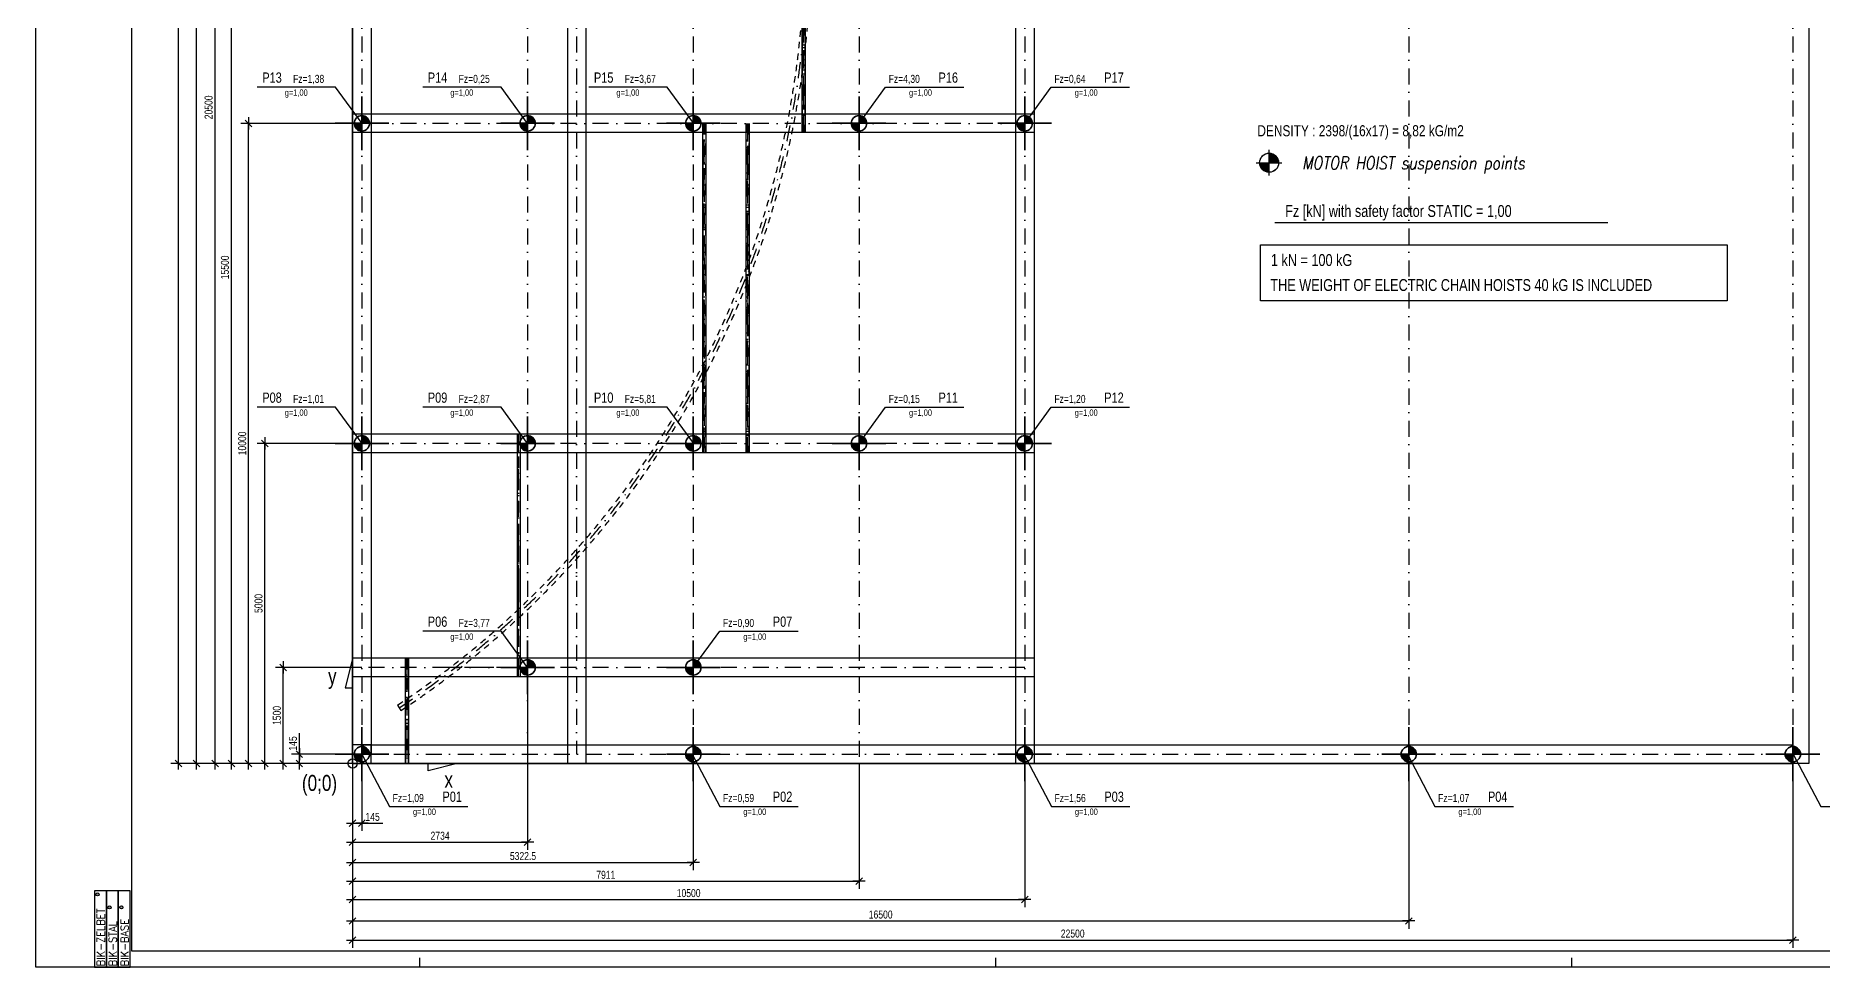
# Model space of a CAD drawing. Header units: millimetres. Extents: x -12741 to 29259, y -34211 to -4511.
# Drawn here: x -12741 to 15169, y -34211 to -19658 of the extents above; entities that cross this region are included whole.
import ezdxf
from ezdxf.enums import TextEntityAlignment as Align

# ---------------------------------------------------------------- set-up
doc = ezdxf.new("R2010")
doc.units = ezdxf.units.MM
doc.header["$LTSCALE"] = 500
for name, pattern in [('DO', [1, 0.5, -0.24, 0.02, -0.24]), ('DP', [0.63, 0.35, -0.28]), ('MO', [0.7, 0.35, -0.17, 0.01, -0.17]), ('MP', [0.36, 0.2, -0.16])]:
    doc.linetypes.add(name, pattern=pattern)
for name, color, linetype in [('BS_lpd', 1, 'DP'), ('BS_lpm', 1, 'MP'), ('BS_ODN', 1, 'Continuous'), ('BS_osd', 1, 'DO'), ('BS_osm', 1, 'MO'), ('BS_pdz', 2, 'Continuous'), ('BS_prg', 3, 'Continuous'), ('BS_ram', 2, 'Continuous'), ('BS_txc', 1, 'Continuous'), ('BS_TXG', 3, 'Continuous'), ('BS_wic', 1, 'Continuous'), ('BS_wig', 3, 'Continuous'), ('BS_wis', 2, 'Continuous'), ('RAHM3', 2, 'Continuous')]:
    doc.layers.add(name, color=color, linetype=linetype)
doc.layers.add('LAYOUT IN LINE', color=7, linetype='Continuous', lineweight=35)
doc.styles.add('BIKTC', font='bikromsw.shx', dxfattribs={"width": 0.85})
doc.styles.add('BIKTG', font='bikromsw.shx', dxfattribs={"width": 0.85})
doc.styles.add('BIKTS', font='bikromsw.shx', dxfattribs={"width": 0.85})
doc.styles.add('BIKWYM', font='bikromsw.shx', dxfattribs={"width": 0.8})
doc.styles.add('Marek', font='simplex.shx', dxfattribs={"width": 0.8, "oblique": 10})
doc.styles.add('ROMANC', font='ROMANC.SHX', dxfattribs={"width": 0.9})
doc.dimstyles.new('BS_KR_50_mm', dxfattribs={"dimscale": 5, "dimtxt": 25, "dimasz": 1.666667, "dimexe": 24, "dimexo": 0, "dimgap": 7.5, "dimtad": 1, "dimdec": 1, "dimrnd": 0.5, "dimzin": 9, "dimdsep": 46, "dimtxsty": 'BIKWYM', "dimblk": 'WYM-KR', "dimcen": 0, "dimdle": 20, "dimclrd": 256, "dimclre": 256, "dimclrt": 7, "dimadec": 0, "dimazin": 0, "dimtfac": 0.033333, "dimtdec": 1, "dimtmove": 0, "dimatfit": 3, "dimldrblk": 'WYM-KR', "dimfxl": 0, "dimtvp": 0.8, "dimtolj": 1, "dimarcsym": 0})
doc.dimstyles.new('BS_ST_50_cm', dxfattribs={"dimscale": 0.5, "dimtxt": 25, "dimasz": 1.666667, "dimexe": 24, "dimexo": 0, "dimgap": 0, "dimtad": 0, "dimdec": 1, "dimrnd": 0.5, "dimdsep": 46, "dimtxsty": 'BIKWYM', "dimblk": 'WYM-ST', "dimcen": 0, "dimdle": 20, "dimclrd": 256, "dimclre": 256, "dimclrt": 7, "dimadec": 0, "dimazin": 0, "dimtfac": 0.033333, "dimtdec": 1, "dimtix": 1, "dimtmove": 2, "dimatfit": 3, "dimldrblk": 'WYM-ST', "dimfxl": 0, "dimtvp": 0.8, "dimtolj": 1, "dimtzin": 0, "dimarcsym": 0})

# ---------------------------------------------------------------- blocks, each defined once
blk = doc.blocks.new('WYM-ST')
blk.add_hatch(color=256).paths.add_polyline_path([(-13, -3), (0, 0), (-13, 3)])
blk.add_lwpolyline([(0, 0), (-13, 3), (-13, -3), (0, 0)])
blk = doc.blocks.new('sdfsdfsfsdf')
at = {"layer": 'LAYOUT IN LINE'}
h = blk.add_hatch(color=7, dxfattribs=at)
h.dxf.hatch_style = 1
h.paths.add_polyline_path([(8644, -8907), (8644, -8757, -0.414214), (8794, -8907)])
h.paths.add_polyline_path([(8494, -8907), (8644, -8907), (8644, -9057, -0.414214)])
at = {"layer": 'LAYOUT IN LINE', "color": 7}
for p, q in [((8644, -9432), (8644, -8382)), ((9169, -8907), (8119, -8907))]:
    blk.add_line(p, q, dxfattribs=at)
blk.add_circle((8644, -8907), 150, dxfattribs=at)
blk = doc.blocks.new('C')
at = {"lineweight": 0}
h = blk.add_hatch(color=3, dxfattribs=at)
h.dxf.hatch_style = 1
h.paths.add_polyline_path([(37760, 8617), (37760, 8467), (37910, 8467, 0.414214)])
h.paths.add_polyline_path([(37760, 8317), (37760, 8467), (37610, 8467, 0.414214)])
at = {"color": 3, "lineweight": 0}
blk.add_line((37760, 8617), (37760, 8317), dxfattribs=at)
blk.add_circle((37760, 8467), 150, dxfattribs=at)
at = {"layer": 'BS_wic'}
for p, q in [((37760, 8267), (37760, 8667)), ((37560, 8467), (37960, 8467)), ((37610, 8467), (37910, 8467)), ((37710, 8467), (37810, 8467)), ((37760, 8317), (37760, 8617)), ((37760, 8417), (37760, 8517))]:
    blk.add_line(p, q, dxfattribs=at)
blk = doc.blocks.new('WYM-KR')
at = {"linetype": 'ByBlock'}
blk.add_line((11.52, 0), (-11.52, 0), dxfattribs=at)
at = {"color": 7, "linetype": 'ByBlock'}
blk.add_line((6.24, 6.24), (-6.24, -6.24), dxfattribs=at)
blk = doc.blocks.new('*D31')
at = {"layer": 'BS_wic', "lineweight": -2}
for p, q in [((-7791, -31027), (-7791, -32082)), ((-7646, -31302), (-7646, -32082)), ((-7782, -31962), (-7654, -31962)), ((-7646, -31962), (-7319, -31962))]:
    blk.add_line(p, q, dxfattribs=at)
at = {"layer": 'Defpoints', "color": 0}
for p in [(-7791, -31027), (-7646, -31302), (-7646, -31962)]:
    blk.add_point(p, dxfattribs=at)
at = {"layer": 'BS_wic', "lineweight": -2, "xscale": 8.333333333333334, "yscale": 8.333333333333334, "zscale": 8.333333333333334, "rotation": 180}
blk.add_blockref('WYM-KR', (-7791, -31962), dxfattribs=at)
at = {"layer": 'BS_wic', "lineweight": -2, "xscale": 8.333333333333334, "yscale": 8.333333333333334, "zscale": 8.333333333333334}
blk.add_blockref('WYM-KR', (-7646, -31962), dxfattribs=at)
at = {"layer": 'BS_wic', "color": 7, "insert": (-7478, -31862), "char_height": 125, "attachment_point": 5, "style": 'BIKWYM'}
blk.add_mtext('\\A1;145', dxfattribs=at)
blk = doc.blocks.new('*D32')
at = {"layer": 'BS_wic', "lineweight": -2}
for p, q in [((-5057, -29947), (-5057, -32377)), ((-7791, -31027), (-7791, -32377)), ((-7782, -32257), (-5065, -32257))]:
    blk.add_line(p, q, dxfattribs=at)
at = {"layer": 'Defpoints', "color": 0}
for p in [(-5057, -29947), (-7791, -31027), (-5057, -32257)]:
    blk.add_point(p, dxfattribs=at)
at = {"layer": 'BS_wic', "lineweight": -2, "xscale": 8.333333333333334, "yscale": 8.333333333333334, "zscale": 8.333333333333334, "rotation": 180}
blk.add_blockref('WYM-KR', (-7791, -32257), dxfattribs=at)
at = {"layer": 'BS_wic', "lineweight": -2, "xscale": 8.333333333333334, "yscale": 8.333333333333334, "zscale": 8.333333333333334}
blk.add_blockref('WYM-KR', (-5057, -32257), dxfattribs=at)
at = {"layer": 'BS_wic', "color": 7, "insert": (-6424, -32157), "char_height": 125, "attachment_point": 5, "style": 'BIKWYM'}
blk.add_mtext('\\A1;2734', dxfattribs=at)
blk = doc.blocks.new('*D33')
at = {"layer": 'BS_wic', "lineweight": -2}
for p, q in [((-7791, -31027), (-7791, -32694)), ((-2468, -31302), (-2468, -32694)), ((-7782, -32574), (-2476, -32574))]:
    blk.add_line(p, q, dxfattribs=at)
at = {"layer": 'Defpoints', "color": 0}
for p in [(-7791, -31027), (-2468, -31302), (-2468, -32574)]:
    blk.add_point(p, dxfattribs=at)
at = {"layer": 'BS_wic', "lineweight": -2, "xscale": 8.333333333333334, "yscale": 8.333333333333334, "zscale": 8.333333333333334, "rotation": 180}
blk.add_blockref('WYM-KR', (-7791, -32574), dxfattribs=at)
at = {"layer": 'BS_wic', "lineweight": -2, "xscale": 8.333333333333334, "yscale": 8.333333333333334, "zscale": 8.333333333333334}
blk.add_blockref('WYM-KR', (-2468, -32574), dxfattribs=at)
at = {"layer": 'BS_wic', "color": 7, "insert": (-5129, -32474), "char_height": 125, "attachment_point": 5, "style": 'BIKWYM'}
blk.add_mtext('\\A1;5322.5', dxfattribs=at)
blk = doc.blocks.new('*D34')
at = {"layer": 'BS_wic', "lineweight": -2}
for p, q in [((-7791, -31027), (-7791, -32987)), ((121, -31027), (121, -32987)), ((-7782, -32867), (112, -32867))]:
    blk.add_line(p, q, dxfattribs=at)
at = {"layer": 'Defpoints', "color": 0}
for p in [(-7791, -31027), (121, -31027), (121, -32867)]:
    blk.add_point(p, dxfattribs=at)
at = {"layer": 'BS_wic', "lineweight": -2, "xscale": 8.333333333333334, "yscale": 8.333333333333334, "zscale": 8.333333333333334, "rotation": 180}
blk.add_blockref('WYM-KR', (-7791, -32867), dxfattribs=at)
at = {"layer": 'BS_wic', "lineweight": -2, "xscale": 8.333333333333334, "yscale": 8.333333333333334, "zscale": 8.333333333333334}
blk.add_blockref('WYM-KR', (121, -32867), dxfattribs=at)
at = {"layer": 'BS_wic', "color": 7, "insert": (-3835, -32767), "char_height": 125, "attachment_point": 5, "style": 'BIKWYM'}
blk.add_mtext('\\A1;7911', dxfattribs=at)
blk = doc.blocks.new('*D35')
at = {"layer": 'BS_wic', "lineweight": -2}
for p, q in [((-7791, -31027), (-7791, -33273)), ((2709, -31302), (2709, -33273)), ((-7782, -33153), (2701, -33153))]:
    blk.add_line(p, q, dxfattribs=at)
at = {"layer": 'Defpoints', "color": 0}
for p in [(-7791, -31027), (2709, -31302), (2709, -33153)]:
    blk.add_point(p, dxfattribs=at)
at = {"layer": 'BS_wic', "lineweight": -2, "xscale": 8.333333333333334, "yscale": 8.333333333333334, "zscale": 8.333333333333334, "rotation": 180}
blk.add_blockref('WYM-KR', (-7791, -33153), dxfattribs=at)
at = {"layer": 'BS_wic', "lineweight": -2, "xscale": 8.333333333333334, "yscale": 8.333333333333334, "zscale": 8.333333333333334}
blk.add_blockref('WYM-KR', (2709, -33153), dxfattribs=at)
at = {"layer": 'BS_wic', "color": 7, "insert": (-2541, -33053), "char_height": 125, "attachment_point": 5, "style": 'BIKWYM'}
blk.add_mtext('\\A1;10500', dxfattribs=at)
blk = doc.blocks.new('*D36')
at = {"layer": 'BS_wic', "lineweight": -2}
for p, q in [((-7791, -31027), (-7791, -33608)), ((8709, -31302), (8709, -33608)), ((-7782, -33488), (8701, -33488))]:
    blk.add_line(p, q, dxfattribs=at)
at = {"layer": 'Defpoints', "color": 0}
for p in [(-7791, -31027), (8709, -31302), (8709, -33488)]:
    blk.add_point(p, dxfattribs=at)
at = {"layer": 'BS_wic', "lineweight": -2, "xscale": 8.333333333333334, "yscale": 8.333333333333334, "zscale": 8.333333333333334, "rotation": 180}
blk.add_blockref('WYM-KR', (-7791, -33488), dxfattribs=at)
at = {"layer": 'BS_wic', "lineweight": -2, "xscale": 8.333333333333334, "yscale": 8.333333333333334, "zscale": 8.333333333333334}
blk.add_blockref('WYM-KR', (8709, -33488), dxfattribs=at)
at = {"layer": 'BS_wic', "color": 7, "insert": (459, -33388), "char_height": 125, "attachment_point": 5, "style": 'BIKWYM'}
blk.add_mtext('\\A1;16500', dxfattribs=at)
blk = doc.blocks.new('*D37')
at = {"layer": 'BS_wic', "lineweight": -2}
for p, q in [((-7791, -31027), (-7791, -33905)), ((14709, -31302), (14709, -33905)), ((-7782, -33785), (14701, -33785))]:
    blk.add_line(p, q, dxfattribs=at)
at = {"layer": 'Defpoints', "color": 0}
for p in [(-7791, -31027), (14709, -31302), (14709, -33785)]:
    blk.add_point(p, dxfattribs=at)
at = {"layer": 'BS_wic', "lineweight": -2, "xscale": 8.333333333333334, "yscale": 8.333333333333334, "zscale": 8.333333333333334, "rotation": 180}
blk.add_blockref('WYM-KR', (-7791, -33785), dxfattribs=at)
at = {"layer": 'BS_wic', "lineweight": -2, "xscale": 8.333333333333334, "yscale": 8.333333333333334, "zscale": 8.333333333333334}
blk.add_blockref('WYM-KR', (14709, -33785), dxfattribs=at)
at = {"layer": 'BS_wic', "color": 7, "insert": (3459, -33685), "char_height": 125, "attachment_point": 5, "style": 'BIKWYM'}
blk.add_mtext('\\A1;22500', dxfattribs=at)
blk = doc.blocks.new('*D38')
at = {"layer": 'BS_wic', "lineweight": -2}
for p, q in [((-8623, -30882), (-8623, -30556)), ((-8066, -30882), (-8743, -30882)), ((-8623, -31018), (-8623, -30890)), ((-7791, -31027), (-8743, -31027))]:
    blk.add_line(p, q, dxfattribs=at)
at = {"layer": 'Defpoints', "color": 0}
for p in [(-8623, -30882), (-8066, -30882), (-7791, -31027)]:
    blk.add_point(p, dxfattribs=at)
at = {"layer": 'BS_wic', "lineweight": -2, "xscale": 8.333333333333334, "yscale": 8.333333333333334, "zscale": 8.333333333333334}
for p, rotation in [((-8623, -30882), 90), ((-8623, -31027), 270)]:
    blk.add_blockref('WYM-KR', p, dxfattribs=dict(at, rotation=rotation))
at = {"layer": 'BS_wic', "color": 7, "insert": (-8723, -30714), "char_height": 125, "attachment_point": 5, "rotation": 90, "style": 'BIKWYM'}
blk.add_mtext('\\A1;145', dxfattribs=at)
blk = doc.blocks.new('*D39')
at = {"layer": 'BS_wic', "lineweight": -2}
for p, q in [((-7646, -29527), (-8994, -29527)), ((-8874, -31018), (-8874, -29535)), ((-7791, -31027), (-8994, -31027))]:
    blk.add_line(p, q, dxfattribs=at)
at = {"layer": 'Defpoints', "color": 0}
for p in [(-8874, -29527), (-7646, -29527), (-7791, -31027)]:
    blk.add_point(p, dxfattribs=at)
at = {"layer": 'BS_wic', "lineweight": -2, "xscale": 8.333333333333334, "yscale": 8.333333333333334, "zscale": 8.333333333333334}
for p, rotation in [((-8874, -29527), 90), ((-8874, -31027), 270)]:
    blk.add_blockref('WYM-KR', p, dxfattribs=dict(at, rotation=rotation))
at = {"layer": 'BS_wic', "color": 7, "insert": (-8974, -30277), "char_height": 125, "attachment_point": 5, "rotation": 90, "style": 'BIKWYM'}
blk.add_mtext('\\A1;1500', dxfattribs=at)
blk = doc.blocks.new('*D40')
at = {"layer": 'BS_wic', "lineweight": -2}
for p, q in [((-8066, -26027), (-9280, -26027)), ((-9160, -31018), (-9160, -26035)), ((-7791, -31027), (-9280, -31027))]:
    blk.add_line(p, q, dxfattribs=at)
at = {"layer": 'Defpoints', "color": 0}
for p in [(-9160, -26027), (-8066, -26027), (-7791, -31027)]:
    blk.add_point(p, dxfattribs=at)
at = {"layer": 'BS_wic', "lineweight": -2, "xscale": 8.333333333333334, "yscale": 8.333333333333334, "zscale": 8.333333333333334}
for p, rotation in [((-9160, -26027), 90), ((-9160, -31027), 270)]:
    blk.add_blockref('WYM-KR', p, dxfattribs=dict(at, rotation=rotation))
at = {"layer": 'BS_wic', "color": 7, "insert": (-9260, -28527), "char_height": 125, "attachment_point": 5, "rotation": 90, "style": 'BIKWYM'}
blk.add_mtext('\\A1;5000', dxfattribs=at)
blk = doc.blocks.new('*D41')
at = {"layer": 'BS_wic', "lineweight": -2}
for p, q in [((-8066, -21027), (-9535, -21027)), ((-9415, -31018), (-9415, -21035)), ((-7791, -31027), (-9535, -31027))]:
    blk.add_line(p, q, dxfattribs=at)
at = {"layer": 'Defpoints', "color": 0}
for p in [(-9415, -21027), (-8066, -21027), (-7791, -31027)]:
    blk.add_point(p, dxfattribs=at)
at = {"layer": 'BS_wic', "lineweight": -2, "xscale": 8.333333333333334, "yscale": 8.333333333333334, "zscale": 8.333333333333334}
for p, rotation in [((-9415, -21027), 90), ((-9415, -31027), 270)]:
    blk.add_blockref('WYM-KR', p, dxfattribs=dict(at, rotation=rotation))
at = {"layer": 'BS_wic', "color": 7, "insert": (-9515, -26027), "char_height": 125, "attachment_point": 5, "rotation": 90, "style": 'BIKWYM'}
blk.add_mtext('\\A1;10000', dxfattribs=at)
blk = doc.blocks.new('*D42')
at = {"layer": 'BS_wic', "lineweight": -2}
for p, q in [((-8066, -15527), (-9805, -15527)), ((-9685, -31018), (-9685, -15535)), ((-7791, -31027), (-9805, -31027))]:
    blk.add_line(p, q, dxfattribs=at)
at = {"layer": 'Defpoints', "color": 0}
for p in [(-9685, -15527), (-8066, -15527), (-7791, -31027)]:
    blk.add_point(p, dxfattribs=at)
at = {"layer": 'BS_wic', "lineweight": -2, "xscale": 8.333333333333334, "yscale": 8.333333333333334, "zscale": 8.333333333333334}
for p, rotation in [((-9685, -15527), 90), ((-9685, -31027), 270)]:
    blk.add_blockref('WYM-KR', p, dxfattribs=dict(at, rotation=rotation))
at = {"layer": 'BS_wic', "color": 7, "insert": (-9785, -23277), "char_height": 125, "attachment_point": 5, "rotation": 90, "style": 'BIKWYM'}
blk.add_mtext('\\A1;15500', dxfattribs=at)
blk = doc.blocks.new('*D43')
at = {"layer": 'BS_wic', "lineweight": -2}
for p, q in [((-8066, -10527), (-10060, -10527)), ((-9940, -31018), (-9940, -10535)), ((-7791, -31027), (-10060, -31027))]:
    blk.add_line(p, q, dxfattribs=at)
at = {"layer": 'Defpoints', "color": 0}
for p in [(-9940, -10527), (-8066, -10527), (-7791, -31027)]:
    blk.add_point(p, dxfattribs=at)
at = {"layer": 'BS_wic', "lineweight": -2, "xscale": 8.333333333333334, "yscale": 8.333333333333334, "zscale": 8.333333333333334}
for p, rotation in [((-9940, -10527), 90), ((-9940, -31027), 270)]:
    blk.add_blockref('WYM-KR', p, dxfattribs=dict(at, rotation=rotation))
at = {"layer": 'BS_wic', "color": 7, "insert": (-10040, -20777), "char_height": 125, "attachment_point": 5, "rotation": 90, "style": 'BIKWYM'}
blk.add_mtext('\\A1;20500', dxfattribs=at)
blk = doc.blocks.new('*D44')
at = {"layer": 'BS_wic', "lineweight": -2}
for p, q in [((-7646, -7027), (-10352, -7027)), ((-10232, -31018), (-10232, -7035)), ((-7791, -31027), (-10352, -31027))]:
    blk.add_line(p, q, dxfattribs=at)
at = {"layer": 'Defpoints', "color": 0}
for p in [(-10232, -7027), (-7646, -7027), (-7791, -31027)]:
    blk.add_point(p, dxfattribs=at)
at = {"layer": 'BS_wic', "lineweight": -2, "xscale": 8.333333333333334, "yscale": 8.333333333333334, "zscale": 8.333333333333334}
for p, rotation in [((-10232, -7027), 90), ((-10232, -31027), 270)]:
    blk.add_blockref('WYM-KR', p, dxfattribs=dict(at, rotation=rotation))
at = {"layer": 'BS_wic', "color": 7, "insert": (-10332, -19027), "char_height": 125, "attachment_point": 5, "rotation": 90, "style": 'BIKWYM'}
blk.add_mtext('\\A1;24000', dxfattribs=at)
blk = doc.blocks.new('*D45')
at = {"layer": 'BS_wic', "lineweight": -2}
for p, q in [((-8065, -5672), (-10631, -5672)), ((-10511, -31018), (-10511, -5680)), ((-7791, -31027), (-10631, -31027))]:
    blk.add_line(p, q, dxfattribs=at)
at = {"layer": 'Defpoints', "color": 0}
for p in [(-10511, -5672), (-8065, -5672), (-7791, -31027)]:
    blk.add_point(p, dxfattribs=at)
at = {"layer": 'BS_wic', "lineweight": -2, "xscale": 8.333333333333334, "yscale": 8.333333333333334, "zscale": 8.333333333333334}
for p, rotation in [((-10511, -5672), 90), ((-10511, -31027), 270)]:
    blk.add_blockref('WYM-KR', p, dxfattribs=dict(at, rotation=rotation))
at = {"layer": 'BS_wic', "color": 7, "insert": (-10611, -18349), "char_height": 125, "attachment_point": 5, "rotation": 90, "style": 'BIKWYM'}
blk.add_mtext('\\A1;25355', dxfattribs=at)
blk = doc.blocks.new('BBB')
for points in [[(2.391, 0.747), (2.391, 1.121), (0, 1.121), (0, 0.747)], [(2.391, 0.374), (2.391, 0.747), (0, 0.747), (0, 0.374)], [(2.391, 0), (2.391, 0.374), (0, 0.374), (0, 0)]]:
    blk.add_lwpolyline(points, close=True)
for centre in [(1.871, 0.65), (2.277, 1.024), (1.871, 0.277)]:
    blk.add_circle(centre, 0.0493)
at = {"style": 'ROMANC', "width": 0.9}
for s, p in [('BIK-ZELBET', (0.032, 0.798)), ('BIK-STAL', (0.032, 0.424)), ('BIK-BASE', (0.032, 0.051))]:
    blk.add_text(s, height=0.2488, dxfattribs=at).set_placement(p)
at = {"style": 'BIKTS', "width": 0.85}
for p in [(1.871, 0.65), (2.277, 1.024), (1.871, 0.277)]:
    blk.add_text('R', height=0.0573, dxfattribs=at).set_placement(p, align=Align.MIDDLE_CENTER)
blk = doc.blocks.new('biketyk')
at = {"xscale": 10, "yscale": 10, "zscale": 10, "rotation": 90}
blk.add_blockref('BBB', (0, 0), dxfattribs=at)
at = {"style": 'BIKTC', "width": 0.8}
for tag, p in [('RYSUNEK', (-8.46, 25.57)), ('KOMENTARZ', (-0.98, 25.57)), ('DATA', (-4.72, 25.57))]:
    blk.add_attdef(tag, p, '', height=2, rotation=90, dxfattribs=at)

msp = doc.modelspace()

# ---------------------------------------------------------------- hatches: boundary and pattern name
at = {"ltscale": 2}
h = msp.add_hatch(dxfattribs=at)
h.set_pattern_fill('ANGLE', color=1, scale=0.440356)
h.set_pattern_definition([(0, (-272958.2833, -29928.5765), (0, 3.075889708), [2.237010697, -0.83887901]), (90, (-272958.2833, -29928.5765), (-3.075889708, 2e-16), [2.237010697, -0.83887901])])
h.paths.add_polyline_path([(6527.4, -21642.27), (6527.4, -21790.8, -0.41421356), (6378.86, -21642.27)])
h.paths.add_polyline_path([(6675.93, -21642.27), (6527.4, -21642.27), (6527.4, -21493.73, -0.41421356)])

# ---------------------------------------------------------------- linework, layer by layer
msp.add_line((6527.4, -21829.77), (6527.4, -21454.77), dxfattribs=at)
msp.add_circle((6527.4, -21642.27), 148.53, dxfattribs=at)
at = {"layer": 'BS_lpd'}
for p, q in [((-768.94, -15381.73), (-768.94, -21171.73)), ((-725.94, -15381.73), (-725.94, -21171.73)), ((-2318.2, -21026.73), (-2318.2, -26171.73)), ((-2275.2, -21026.73), (-2275.2, -26171.73)), ((-1645.05, -21026.72), (-1645.05, -26171.73)), ((-1602.05, -21026.72), (-1602.05, -26171.73)), ((-5218.4, -25881.73), (-5218.4, -29671.73)), ((-5175.4, -25881.73), (-5175.4, -29671.73)), ((-6966.89, -29381.73), (-6966.89, -31026.68)), ((-6923.89, -29381.73), (-6923.89, -31026.68))]:
    msp.add_line(p, q, dxfattribs=at)
at = {"layer": 'BS_lpm', "color": 4}
msp.add_line((-7090.5, -30116.37), (-7035.29, -30199.75), dxfattribs=at)
for radius in [14300, 14200]:
    msp.add_arc((-14930.32, -18276.73), radius, 303.511203, 56.488797, dxfattribs=at)
at = {"layer": 'BS_osd'}
for p, q in [((-7645.59, -5671.56), (-7645.59, -30881.73)), ((-5056.84, -5671.58), (-5056.84, -31026.73)), ((-4290.59, -5671.58), (-4290.59, -30881.73)), ((-2468.09, -5671.6), (-2468.09, -31026.73)), ((120.66, -5671.62), (120.66, -31026.73)), ((2709.41, -5671.63), (2709.41, -30881.73)), ((8709.41, -5671.63), (8709.41, -30881.73)), ((14709.41, -5671.63), (14709.41, -30881.73)), ((2709.41, -21026.73), (-7645.59, -21026.73)), ((2709.41, -26026.73), (-7645.59, -26026.73)), ((-4290.59, -27729.99), (-4290.59, -28273.03)), ((2709.41, -29526.73), (-7645.59, -29526.73)), ((2709.41, -29526.73), (-7645.59, -29526.73)), ((-5584.05, -29526.73), (-6411.47, -29526.73)), ((-7645.59, -30881.73), (14709.44, -30881.73))]:
    msp.add_line(p, q, dxfattribs=at)
at = {"layer": 'BS_osd', "color": 4}
for p, q in [((-747.44, -15381.73), (-747.44, -21171.73)), ((-747.44, -21171.73), (-747.44, -15381.73)), ((-747.44, -21171.73), (-747.44, -15526.73)), ((-2296.7, -26026.74), (-2296.7, -21026.72)), ((-2296.7, -26171.73), (-2296.7, -21026.73)), ((-1623.55, -21026.72), (-1623.55, -26171.73)), ((-1623.55, -26171.73), (-1623.55, -21026.72)), ((-5196.9, -29671.73), (-5196.9, -25881.73)), ((-5196.9, -27624.86), (-5196.9, -28979.86)), ((-6945.39, -29526.73), (-6945.39, -30881.73))]:
    msp.add_line(p, q, dxfattribs=at)
msp.add_arc((-14930.32, -18276.73), 14250, 303.511203, 56.488797, dxfattribs=at)
at = {"layer": 'BS_osm'}
for p, q in [((-747.44, -15381.73), (-747.44, -21171.73)), ((-2296.7, -21026.73), (-2296.7, -26171.73)), ((-1623.55, -21026.72), (-1623.55, -26171.73)), ((-5196.9, -25881.73), (-5196.9, -29671.73)), ((-6945.39, -29381.73), (-6945.39, -31026.68))]:
    msp.add_line(p, q, dxfattribs=at)
at = {"layer": 'BS_pdz', "color": 1}
for p, q in [((-6741.17, -34210.88), (-6741.17, -34060.88)), ((2258.83, -34210.88), (2258.83, -34060.88)), ((11258.83, -34210.88), (11258.83, -34060.88))]:
    msp.add_line(p, q, dxfattribs=at)
at = {"layer": 'BS_prg'}
for p, q in [((-772.94, -15381.73), (-772.94, -21171.73)), ((-721.94, -15381.73), (-721.94, -21171.73)), ((-2322.2, -21026.73), (-2322.2, -26171.73)), ((-2271.2, -21026.73), (-2271.2, -26171.73)), ((-1649.05, -21026.72), (-1649.05, -26171.73)), ((-1598.05, -21026.72), (-1598.05, -26171.73)), ((-5222.4, -25881.73), (-5222.4, -29671.73)), ((-5171.4, -25881.73), (-5171.4, -29671.73)), ((-6970.89, -29381.73), (-6970.89, -31026.68)), ((-6919.89, -29381.73), (-6919.89, -31026.68))]:
    msp.add_line(p, q, dxfattribs=at)
at = {"layer": 'BS_ram', "color": 1}
msp.add_lwpolyline([(-12741.17, -34210.88), (-12741.17, -4510.88), (29258.83, -4510.88), (29258.83, -34210.88)], close=True, dxfattribs=at)
at = {"layer": 'BS_ram'}
msp.add_lwpolyline([(-11241.17, -33960.88), (-11241.17, -4760.88), (29008.83, -4760.88), (29008.83, -33960.88)], close=True, dxfattribs=at)
at = {"layer": 'BS_TXG'}
msp.add_lwpolyline([(14959.41, -31026.68), (-7790.59, -31026.68), (-7790.59, -5526.68), (14959.41, -5526.68)], close=True, dxfattribs=at)
msp.add_circle((-7790.59, -31026.73), 72.42, dxfattribs=at)
at = {"layer": 'BS_wic'}
msp.add_line((6616.88, -22575.81), (11818.75, -22575.81), dxfattribs=at)
msp.add_lwpolyline([(6390.84, -22926.23), (13684.8, -22926.23), (13684.8, -23797.1), (6390.84, -23797.1)], close=True, dxfattribs=at)
at = {"layer": 'BS_wig'}
for p, q in [((-7790.59, -29391.11), (-7906.52, -29847.69)), ((-7790.59, -31026.73), (-7790.59, -29391.11)), ((-7906.52, -29847.69), (-7790.59, -29847.69)), ((-7790.59, -31026.73), (-6154.97, -31026.73)), ((-6154.97, -31026.73), (-6611.54, -31142.67)), ((-6611.54, -31142.67), (-6611.54, -31026.73))]:
    msp.add_line(p, q, dxfattribs=at)
at = {"layer": 'BS_wis'}
for p, q in [((-7790.59, -5526.62), (-7790.59, -31026.73)), ((-4435.59, -5526.62), (-4435.59, -31026.73)), ((-4145.59, -5526.62), (-4145.59, -31026.73)), ((2564.41, -5526.62), (2564.41, -31026.73)), ((2854.41, -5526.62), (2854.41, -31026.73)), ((-7500.59, -5671.56), (-7500.59, -30881.73)), ((2854.41, -20881.73), (-7790.59, -20881.73)), ((2854.41, -21171.73), (-7790.59, -21171.73)), ((2854.41, -25881.73), (-7790.59, -25881.73)), ((2854.41, -26171.73), (-7790.59, -26171.73)), ((2854.41, -29381.73), (-7790.59, -29381.73)), ((2854.41, -29671.73), (-7790.59, -29671.73)), ((-7645.59, -30736.73), (14709.44, -30736.73)), ((14709.44, -31026.73), (14709.44, -30736.73)), ((-7790.59, -31026.73), (14709.44, -31026.73))]:
    msp.add_line(p, q, dxfattribs=at)
msp.add_lwpolyline([(-7500.59, -30736.73), (-7790.59, -30736.73), (-7790.59, -31026.73), (-7500.59, -31026.73)], close=True, dxfattribs=at)

# ---------------------------------------------------------------- block references
at = {"layer": 'BS_ram', "xscale": 50, "yscale": 50, "zscale": 50}
msp.add_blockref('biketyk', (-11264.29, -34210.88), dxfattribs=at)
at = {"layer": 'BS_wic', "xscale": 0.8, "yscale": 0.8, "zscale": 0.8}
for p in [(-14560.97, -13900.76), (-11972.22, -13900.76), (-9383.47, -13900.76), (-6794.72, -13900.76), (-4205.97, -13900.76), (-14560.97, -18900.76), (-11972.22, -18900.76), (-9383.47, -18900.76), (-6794.72, -18900.76), (-4205.97, -18900.76), (-11972.22, -22400.76), (-9383.47, -22400.76), (-14560.97, -23755.77), (-9383.47, -23755.77), (-4205.97, -23755.77), (1794.03, -23755.77), (7794.03, -23755.77)]:
    msp.add_blockref('sdfsdfsfsdf', p, dxfattribs=at)
at = {"layer": 'BS_wic'}
msp.add_blockref('C', (-31232.63, -30108.99), dxfattribs=at)

# ---------------------------------------------------------------- texts
at = {"layer": 'BS_txc', "style": 'BIKTC', "width": 0.8}
for p in [(-8850.57, -20596.18), (-6264.39, -20596.18), (-3669.56, -20596.18), (-8850.57, -25596.18), (-6264.39, -25596.18), (-3669.56, -25596.18), (-6264.39, -29096.18)]:
    msp.add_text('g=1,00', height=100, dxfattribs=at).set_placement(p)
for p in [(901.54, -20596.18), (3490.29, -20596.18), (901.54, -25596.18), (3490.29, -25596.18), (-1687.21, -29096.18), (-6847.79, -31830.99), (-1687.21, -31830.99), (3492.76, -31830.99), (9484.91, -31830.99)]:
    msp.add_text('g=1,00', height=100, rotation=360, dxfattribs=at).set_placement(p)
at = {"layer": 'BS_TXG', "style": 'BIKTG', "width": 0.8}
for s, height, p in [('P13', 160, (-9201.87, -20391.81)), ('P14', 160, (-6615.69, -20391.81)), ('P15', 160, (-4020.86, -20391.81)), ('DENSITY : 2398/(16x17) = 8,82 kG/m2 ', 173.5714, (6343.85, -21229.04)), ('Fz [kN] with safety factor STATIC = 1,00', 185.1429, (6777.65, -22488.82)), ('1 kN = 100 kG', 185.1429, (6555.1, -23255.15)), ('THE WEIGHT OF ELECTRIC CHAIN HOISTS 40 kG IS INCLUDED', 185.1429, (6546.78, -23645.34)), ('P08', 160, (-9201.87, -25391.81)), ('P09', 160, (-6615.69, -25391.81)), ('P10', 160, (-4020.86, -25391.81)), ('P06', 160, (-6615.69, -28891.81))]:
    msp.add_text(s, height=height, dxfattribs=at).set_placement(p)
for s, height, p in [('P16', 160, (1362.55, -20391.81)), ('P17', 160, (3951.3, -20391.81)), ('P11', 160, (1362.55, -25391.81)), ('P12', 160, (3951.3, -25391.81)), ('P07', 160, (-1226.2, -28891.81)), ('y', 250, (-8174.6, -29787.46)), ('(0;0)', 250, (-8582.71, -31456.38)), ('x', 250, (-6356.2, -31406.73)), ('P01', 160, (-6386.77, -31626.63)), ('P02', 160, (-1226.2, -31626.63)), ('P03', 160, (3953.77, -31626.63)), ('P04', 160, (9945.92, -31626.63))]:
    msp.add_text(s, height=height, rotation=360, dxfattribs=at).set_placement(p)
at = {"layer": 'BS_wig', "style": 'BIKTS', "width": 0.8}
for s, p in [('Fz=1,38', (-8720.83, -20394.15)), ('Fz=0,25', (-6134.66, -20394.15)), ('Fz=3,67', (-3539.83, -20394.15)), ('Fz=1,01', (-8720.83, -25394.15)), ('Fz=2,87', (-6134.66, -25394.15)), ('Fz=5,81', (-3539.83, -25394.15)), ('Fz=3,77', (-6134.66, -28894.16))]:
    msp.add_text(s, height=125, dxfattribs=at).set_placement(p)
for s, p in [('Fz=4,30', (584.19, -20394.16)), ('Fz=0,64', (3172.94, -20394.16)), ('Fz=0,15', (584.19, -25394.16)), ('Fz=1,20', (3172.94, -25394.16)), ('Fz=0,90', (-2004.56, -28894.16)), ('Fz=1,09', (-7165.14, -31628.97)), ('Fz=0,59', (-2004.56, -31628.97)), ('Fz=1,56', (3175.4, -31628.97)), ('Fz=1,07', (9167.56, -31628.97))]:
    msp.add_text(s, height=125, rotation=360, dxfattribs=at).set_placement(p)
at = {"layer": 'RAHM3', "insert": (7043.47, -21544.26), "char_height": 200, "width": 8467.7414, "attachment_point": 1, "style": 'Marek'}
msp.add_mtext('MOTOR HOIST suspension points ', dxfattribs=at)

# ---------------------------------------------------------------- dimensions: what is measured, and where the dimension line sits
at = {"layer": 'BS_wic'}
for base, p1, p2, picture, middle in [((-10510.92, -5671.65), (-7790.59, -31026.73), (-8065.41, -5671.65), '*D45', (-10610.92, -18349.19)), ((-10232.03, -7026.72), (-7790.59, -31026.73), (-7645.59, -7026.72), '*D44', (-10332.03, -19026.73)), ((-9940.07, -10526.72), (-7790.59, -31026.73), (-8065.59, -10526.72), '*D43', (-10040.07, -20776.73)), ((-9684.71, -15526.73), (-7790.59, -31026.73), (-8065.59, -15526.73), '*D42', (-9784.71, -23276.73)), ((-9414.6926, -21026.7314), (-7790.5917, -31026.6779), (-8065.5916, -21026.7314), '*D41', (-9514.6926, -26026.7046)), ((-9159.61, -26026.73), (-7790.59, -31026.73), (-8065.59, -26026.73), '*D40', (-9259.61, -28526.73)), ((-8874.4, -29526.73), (-7790.59, -31026.73), (-7645.59, -29526.73), '*D39', (-8974.4, -30276.73)), ((-8622.967, -30881.7341), (-7790.5911, -31026.6779), (-8065.5916, -30881.7341), '*D38', (-8722.967, -30714.4722))]:
    dim = msp.add_linear_dim(base=base, p1=p1, p2=p2, angle=90, dimstyle='BS_KR_50_mm', override={"dimzin": 8, "dimcen": 50}, dxfattribs=at)
    dim.commit()
    dim.dimension.update_dxf_attribs({"geometry": picture, "text_midpoint": middle})
for base, p1, p2, picture, middle in [((-5056.8416, -32256.7613), (-7790.5917, -31026.7341), (-5056.8416, -29946.7314), '*D32', (-6423.7167, -32156.7613)), ((-2468.09, -32573.52), (-7790.59, -31026.68), (-2468.09, -31301.73), '*D33', (-5129.34, -32473.52)), ((120.6573, -32867.0732), (-7790.5911, -31026.6779), (120.6573, -31026.7341), '*D34', (-3834.9669, -32767.0732)), ((2709.41, -33153.1), (-7790.59, -31026.68), (2709.41, -31301.73), '*D35', (-2540.59, -33053.1)), ((14709.41, -33784.82), (-7790.59, -31026.68), (14709.41, -31301.73), '*D37', (3459.41, -33684.82)), ((-7645.59, -31962.2), (-7790.59, -31026.73), (-7645.59, -31301.73), '*D31', (-7478.33, -31862.2)), ((8709.41, -33487.91), (-7790.59, -31026.73), (8709.41, -31301.73), '*D36', (459.41, -33387.91))]:
    dim = msp.add_linear_dim(base=base, p1=p1, p2=p2, dimstyle='BS_KR_50_mm', override={"dimzin": 8, "dimcen": 50}, dxfattribs=at)
    dim.commit()
    dim.dimension.update_dxf_attribs({"geometry": picture, "text_midpoint": middle})

# ---------------------------------------------------------------- leaders
at = {"layer": 'BS_ODN'}
for points in [[(-7643.02, -21026.73), (-8056.55, -20462.41), (-9281.96, -20462.41)], [(-5056.84, -21026.73), (-5470.37, -20462.41), (-6695.78, -20462.41)], [(-2462.01, -21026.73), (-2875.54, -20462.41), (-4100.95, -20462.41)], [(120.66, -21026.73), (534.19, -20462.41), (1759.6, -20462.41)], [(2709.41, -21026.73), (3122.94, -20462.41), (4348.35, -20462.41)], [(-7643.02, -26026.73), (-8056.55, -25462.41), (-9281.96, -25462.41)], [(-5056.84, -26026.73), (-5470.37, -25462.41), (-6695.78, -25462.41)], [(-2462.01, -26026.73), (-2875.54, -25462.41), (-4100.95, -25462.41)], [(120.66, -26026.73), (534.19, -25462.41), (1759.6, -25462.41)], [(2709.41, -26026.73), (3122.94, -25462.41), (4348.35, -25462.41)], [(-5056.84, -29526.73), (-5470.37, -28962.41), (-6695.78, -28962.41)], [(-2468.09, -29526.73), (-2054.56, -28962.41), (-829.15, -28962.41)], [(-7645.59, -30881.73), (-7215.14, -31697.22), (-5989.73, -31697.22)], [(-2485.01, -30881.73), (-2054.56, -31697.22), (-829.15, -31697.22)], [(2694.95, -30881.73), (3125.4, -31697.22), (4350.81, -31697.22)], [(8687.11, -30881.73), (9117.56, -31697.22), (10342.96, -31697.22)], [(14716.85, -30881.73), (15147.3, -31697.22), (16372.71, -31697.22)]]:
    msp.add_leader(points, dimstyle='BS_ST_50_cm', dxfattribs=at)

doc.saveas('drawing.dxf')
